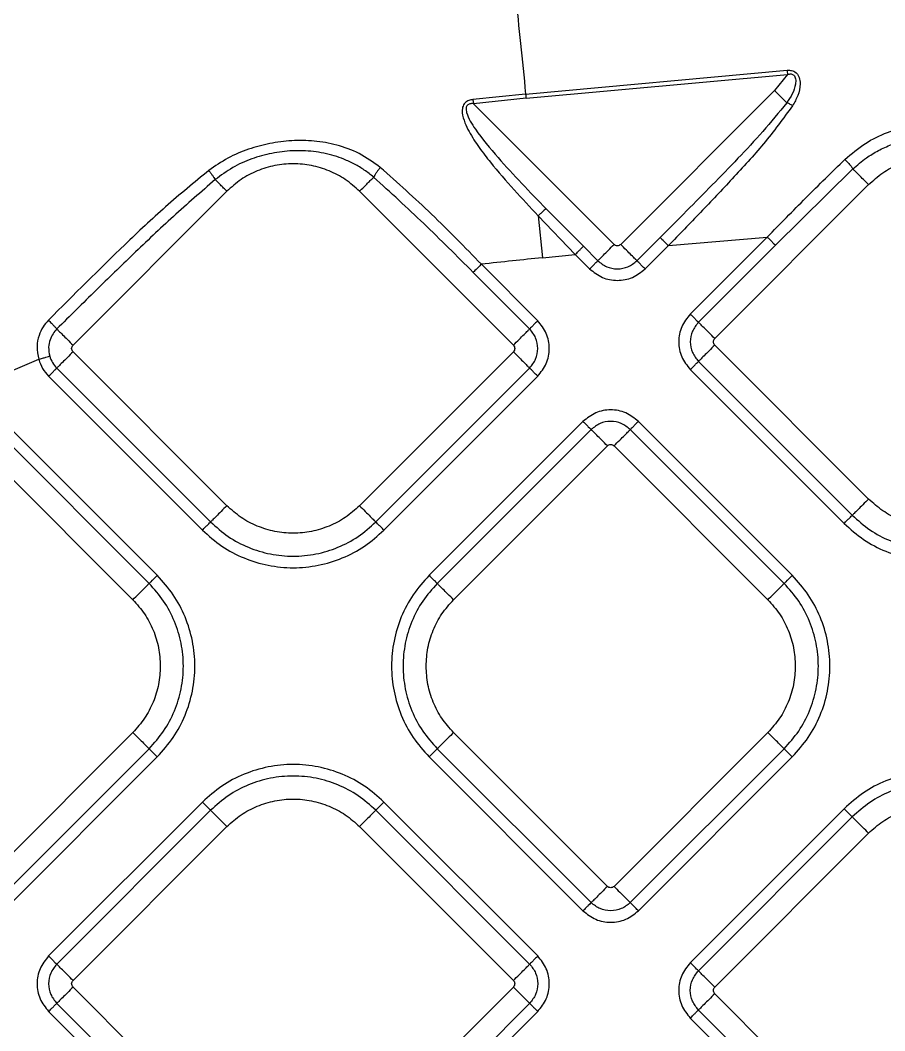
# Model space of a CAD drawing. Extents: x 939 to 1039, y 781 to 934.
# Drawn here: x 984.002 to 987.704, y 854.829 to 859.155 of the extents above; entities that cross this region are included whole.
import ezdxf

# ---------------------------------------------------------------- set-up
doc = ezdxf.new("R2010")
doc.units = 0
doc.header["$MEASUREMENT"] = 0
doc.layers.add('1', color=4, linetype='Continuous')

# ---------------------------------------------------------------- blocks, each defined once
blk = doc.blocks.new('Envoy')
at = {"layer": '1', "color": 3, "linetype": 'Continuous', "lineweight": 25}
for p, q in [((47.5126, 59.6644), (48.6322, 59.7659)), ((47.5144, 59.6468), (48.6336, 59.7484)), ((48.6336, 59.7484), (48.5784, 59.6794)), ((47.5126, 59.6644), (47.2869, 59.6406)), ((48.5784, 59.6794), (47.9196, 59.0206)), ((47.2869, 59.6406), (47.2888, 59.623)), ((47.5144, 59.6468), (47.2888, 59.623)), ((47.2888, 59.623), (47.8913, 59.0206)), ((48.5824, 59.0174), (48.9141, 59.3437)), ((48.3223, 58.6178), (48.9811, 59.2767)), ((46.2331, 59.2482), (45.5742, 58.5893)), ((46.8012, 59.2482), (47.46, 58.5893)), ((47.566, 59.1429), (47.5844, 58.9634)), ((47.7251, 58.9776), (47.566, 59.1429)), ((47.601, 59.1729), (47.7599, 59.0125)), ((48.1237, 59.0156), (48.5475, 59.0522)), ((48.5475, 59.0522), (48.2177, 58.7225)), ((47.7599, 59.0125), (47.8216, 58.9508)), ((47.9893, 58.9508), (48.0889, 59.0504)), ((48.0242, 58.916), (48.1237, 59.0156)), ((48.5824, 59.0174), (48.2526, 58.6876)), ((47.5844, 58.9634), (47.7251, 58.9776)), ((47.7251, 58.9776), (47.7867, 58.916)), ((47.5646, 58.6939), (47.3229, 58.9357)), ((47.5298, 58.6591), (47.288, 58.9008)), ((48.9811, 57.9307), (48.3223, 58.5896)), ((46.2331, 57.9022), (45.5742, 58.5611)), ((47.46, 58.5611), (46.8012, 57.9022)), ((45.5045, 58.4913), (46.1634, 57.8325)), ((46.8709, 57.8325), (47.5298, 58.4913)), ((48.2526, 58.5198), (48.9114, 57.861)), ((45.4697, 58.4565), (46.1285, 57.7976)), ((46.9058, 57.7976), (47.5646, 58.4565)), ((48.2177, 58.485), (48.8765, 57.8262)), ((45.935, 57.6041), (45.2762, 58.2629)), ((47.7582, 58.2629), (47.0994, 57.6041)), ((48.6545, 57.6041), (47.9957, 58.2629)), ((45.9001, 57.5693), (45.2413, 58.2281)), ((47.793, 58.2281), (47.1342, 57.5692)), ((48.6196, 57.5692), (47.9608, 58.2281)), ((45.1716, 58.1584), (45.8304, 57.4995)), ((47.2039, 57.4995), (47.8628, 58.1583)), ((47.891, 58.1583), (48.5499, 57.4995)), ((45.8304, 56.9314), (45.1716, 56.2726)), ((47.8628, 56.2725), (47.2039, 56.9314)), ((48.5499, 56.9314), (47.891, 56.2725)), ((45.2413, 56.2028), (45.9001, 56.8617)), ((47.1342, 56.8616), (47.793, 56.2028)), ((47.9608, 56.2028), (48.6196, 56.8616)), ((45.2762, 56.168), (45.935, 56.8268)), ((47.0994, 56.8268), (47.7582, 56.168)), ((47.9957, 56.168), (48.6545, 56.8268)), ((46.1285, 56.6333), (45.4697, 55.9745)), ((47.5646, 55.9745), (46.9058, 56.6333)), ((46.1634, 56.5984), (45.5046, 55.9396)), ((47.5298, 55.9396), (46.871, 56.5984)), ((48.8765, 56.6048), (48.2177, 55.9459)), ((48.9114, 56.5699), (48.2525, 55.9111)), ((45.5743, 55.8698), (46.2331, 56.5287)), ((46.8012, 56.5287), (47.4601, 55.8698)), ((48.3222, 55.8413), (48.9811, 56.5002)), ((46.2331, 55.1827), (45.5743, 55.8416)), ((47.4601, 55.8416), (46.8012, 55.1827)), ((48.9811, 55.1542), (48.3222, 55.8131)), ((45.5046, 55.7718), (46.1634, 55.113)), ((46.871, 55.113), (47.5298, 55.7718)), ((45.4697, 55.737), (46.1285, 55.0782)), ((46.9058, 55.0782), (47.5646, 55.737)), ((48.2525, 55.7433), (48.9114, 55.0845)), ((48.2177, 55.7085), (48.8765, 55.0496))]:
    blk.add_line(p, q, dxfattribs=at)
for points, knots in [([(41.3248, 55.6692), (41.3628, 55.8208), (41.4407, 56.1321), (41.5671, 56.6093), (41.7209, 57.1032), (41.8923, 57.5473), (42.0752, 57.9348), (42.2578, 58.2632), (42.4669, 58.5818), (42.7026, 58.8865), (42.964, 59.1735), (43.2494, 59.4394), (43.5559, 59.6818), (43.8805, 59.8992), (44.2193, 60.0909), (44.5689, 60.257), (44.9256, 60.3986), (45.2861, 60.5173), (45.6475, 60.6153), (46.0072, 60.6949), (46.363, 60.7591), (46.7133, 60.8106), (47.0541, 60.8523), (47.2782, 60.8754), (47.3875, 60.8867)], [0, 0, 0, 0, 0.053483, 0.109794, 0.16891, 0.230457, 0.27262, 0.315522, 0.359012, 0.402952, 0.447217, 0.491694, 0.536263, 0.580808, 0.625217, 0.669378, 0.71317, 0.75649, 0.799209, 0.84128, 0.882519, 0.922921, 0.962394, 1, 1, 1, 1]), ([(47.3875, 60.8867), (47.3899, 60.8638), (47.3945, 60.8182), (47.405, 60.7162), (47.4177, 60.5914), (47.4329, 60.443), (47.4502, 60.2739), (47.4695, 60.086), (47.4903, 59.883), (47.5052, 59.7372), (47.5126, 59.6644)], [0, 0, 0, 0, 0.1250032, 0.2500057, 0.3750051, 0.500004, 0.6250026, 0.7500024, 0.8750015, 1, 1, 1, 1]), ([(48.6336, 59.7484), (48.6364, 59.7491), (48.6415, 59.7503), (48.6491, 59.7505), (48.6558, 59.7488), (48.6617, 59.7447), (48.6663, 59.7379), (48.6699, 59.725), (48.6685, 59.6996), (48.6558, 59.6643), (48.6392, 59.6395), (48.6308, 59.627)], [0, 0, 0, 0, 0.052707, 0.098418, 0.139705, 0.18037, 0.232764, 0.295375, 0.436966, 0.715311, 1, 1, 1, 1]), ([(48.6322, 59.7659), (48.6387, 59.766), (48.6487, 59.7662), (48.6617, 59.7618), (48.6711, 59.7558), (48.679, 59.7466), (48.6866, 59.7309), (48.6903, 59.7002), (48.6806, 59.658), (48.6639, 59.6286), (48.6559, 59.6145)], [0, 0, 0, 0, 0.096751, 0.148457, 0.20459, 0.267043, 0.33543, 0.478608, 0.750769, 1, 1, 1, 1]), ([(48.6322, 59.7659), (48.6325, 59.7631), (48.6329, 59.7574), (48.6334, 59.7514), (48.6336, 59.7484)], [0, 0, 0, 0, 0.4999931, 1, 1, 1, 1]), ([(47.5126, 59.6644), (47.5129, 59.6615), (47.5135, 59.6558), (47.5141, 59.6498), (47.5144, 59.6468)], [0, 0, 0, 0, 0.500009, 1, 1, 1, 1]), ([(48.6308, 59.627), (48.6273, 59.6305), (48.6202, 59.6375), (48.6073, 59.6505), (48.5932, 59.6646), (48.5833, 59.6745), (48.5784, 59.6794)], [0, 0, 0, 0, 0.249988, 0.499997, 0.750006, 1, 1, 1, 1]), ([(47.2869, 59.6406), (47.281, 59.6396), (47.272, 59.6381), (47.2608, 59.6327), (47.2529, 59.6265), (47.2465, 59.6179), (47.241, 59.6038), (47.2403, 59.5772), (47.2512, 59.5421), (47.2756, 59.492), (47.3127, 59.4355), (47.3767, 59.352), (47.4612, 59.2548), (47.5315, 59.1798), (47.566, 59.1429)], [0, 0, 0, 0, 0.027432, 0.041908, 0.057397, 0.074312, 0.09261, 0.130296, 0.20186, 0.26938, 0.398338, 0.523108, 0.765313, 1, 1, 1, 1]), ([(47.2888, 59.623), (47.2836, 59.6233), (47.2764, 59.6236), (47.2678, 59.6206), (47.2626, 59.617), (47.2589, 59.6115), (47.2564, 59.6004), (47.2634, 59.565), (47.3101, 59.4926), (47.4234, 59.355), (47.5306, 59.2451), (47.601, 59.1729)], [0, 0, 0, 0, 0.025353, 0.035598, 0.04495, 0.056447, 0.069281, 0.102924, 0.237723, 0.49901, 1, 1, 1, 1]), ([(48.6308, 59.627), (48.5971, 59.5856), (48.5305, 59.504), (48.4214, 59.3886), (48.3123, 59.2756), (48.2011, 59.1629), (48.1267, 59.0883), (48.0889, 59.0504)], [0, 0, 0, 0, 0.203306, 0.401453, 0.601756, 0.797789, 1, 1, 1, 1]), ([(48.6559, 59.6145), (48.6155, 59.5594), (48.536, 59.451), (48.3985, 59.3024), (48.2619, 59.1576), (48.1697, 59.0628), (48.1237, 59.0156)], [0, 0, 0, 0, 0.2585769, 0.5085272, 0.7551054, 1, 1, 1, 1]), ([(48.6559, 59.6145), (48.6514, 59.6171), (48.6423, 59.6224), (48.6346, 59.6254), (48.6308, 59.627)], [0, 0, 0, 0, 0.499998, 1, 1, 1, 1]), ([(48.88, 59.3848), (48.9083, 59.4088), (48.9633, 59.4556), (49.0598, 59.502), (49.1589, 59.5302), (49.2604, 59.5402), (49.3627, 59.5327), (49.4641, 59.506), (49.5643, 59.4592), (49.6214, 59.4104), (49.6509, 59.3851)], [0, 0, 0, 0, 0.1309929, 0.2549908, 0.3749959, 0.4934705, 0.6126385, 0.7347672, 0.8626992, 1, 1, 1, 1]), ([(46.8902, 59.3502), (46.8607, 59.3715), (46.8036, 59.4127), (46.7056, 59.4481), (46.608, 59.4654), (46.5113, 59.4666), (46.4166, 59.4546), (46.3246, 59.4298), (46.2352, 59.3925), (46.1823, 59.3556), (46.1555, 59.3368)], [0, 0, 0, 0, 0.139308, 0.26955, 0.394135, 0.515331, 0.634878, 0.754405, 0.875495, 1, 1, 1, 1]), ([(48.9141, 59.3437), (48.9328, 59.36), (48.9666, 59.3895), (49.023, 59.4234), (49.0889, 59.4535), (49.169, 59.476), (49.2609, 59.4851), (49.354, 59.4783), (49.4337, 59.4577), (49.4992, 59.4295), (49.5426, 59.4044), (49.5758, 59.3807), (49.5985, 59.3623), (49.6115, 59.3501), (49.6173, 59.3447)], [0, 0, 0, 0, 0.096136, 0.174013, 0.254284, 0.376574, 0.494204, 0.61043, 0.736487, 0.810995, 0.886705, 0.930685, 0.969293, 1, 1, 1, 1]), ([(46.8616, 59.3085), (46.8485, 59.3191), (46.8227, 59.3397), (46.7798, 59.3651), (46.7366, 59.3852), (46.6782, 59.4055), (46.6043, 59.4205), (46.5141, 59.4234), (46.4249, 59.4127), (46.3388, 59.3885), (46.256, 59.3518), (46.2077, 59.316), (46.1833, 59.2979)], [0, 0, 0, 0, 0.069105, 0.135883, 0.204479, 0.264507, 0.389022, 0.511454, 0.632269, 0.754155, 0.876082, 1, 1, 1, 1]), ([(46.8012, 59.2482), (46.7816, 59.2657), (46.7423, 59.3008), (46.6717, 59.3375), (46.5961, 59.3607), (46.5171, 59.3684), (46.4382, 59.3607), (46.3626, 59.3375), (46.292, 59.3008), (46.2527, 59.2657), (46.2331, 59.2482)], [0, 0, 0, 0, 0.125, 0.25, 0.375, 0.5, 0.625, 0.75, 0.875, 1, 1, 1, 1]), ([(48.5475, 59.0522), (48.6024, 59.1084), (48.7122, 59.2208), (48.8241, 59.3302), (48.88, 59.3848)], [0, 0, 0, 0, 0.500224, 1, 1, 1, 1]), ([(48.88, 59.3848), (48.8839, 59.3807), (48.8918, 59.3723), (48.9022, 59.3602), (48.9104, 59.3499), (48.9129, 59.3458), (48.9141, 59.3437)], [0, 0, 0, 0, 0.250004, 0.500003, 0.750004, 1, 1, 1, 1]), ([(48.9811, 59.2767), (49.0008, 59.2942), (49.0401, 59.3293), (49.1106, 59.366), (49.1863, 59.3892), (49.2652, 59.3969), (49.3441, 59.3892), (49.4198, 59.366), (49.4903, 59.3293), (49.5296, 59.2942), (49.5492, 59.2767)], [0, 0, 0, 0, 0.125, 0.25, 0.375, 0.5, 0.625, 0.75, 0.875, 1, 1, 1, 1]), ([(46.1555, 59.3368), (46.0934, 59.2858), (45.9702, 59.1844), (45.7423, 58.9699), (45.5775, 58.8051), (45.4691, 58.6966)], [0, 0, 0, 0, 0.257779, 0.511689, 1, 1, 1, 1]), ([(46.1555, 59.3368), (46.1581, 59.3335), (46.1635, 59.3269), (46.1712, 59.3165), (46.1781, 59.3065), (46.1816, 59.3008), (46.1833, 59.2979)], [0, 0, 0, 0, 0.250001, 0.499988, 0.749996, 1, 1, 1, 1]), ([(46.8902, 59.3502), (46.8871, 59.3464), (46.8809, 59.3389), (46.8725, 59.3274), (46.8656, 59.3167), (46.8629, 59.3113), (46.8616, 59.3085)], [0, 0, 0, 0, 0.249989, 0.50001, 0.750009, 1, 1, 1, 1]), ([(47.3229, 58.9357), (47.2525, 59.0081), (47.1123, 59.1522), (46.9641, 59.2844), (46.8902, 59.3502)], [0, 0, 0, 0, 0.5021588, 1, 1, 1, 1]), ([(48.9811, 59.2767), (48.9738, 59.284), (48.9591, 59.2987), (48.9393, 59.3185), (48.923, 59.3348), (48.9171, 59.3407), (48.9141, 59.3437)], [0, 0, 0, 0, 0.249993, 0.499997, 0.749991, 1, 1, 1, 1]), ([(46.1833, 59.2979), (46.1231, 59.2458), (46.0035, 59.142), (45.835, 58.9821), (45.6691, 58.8211), (45.5608, 58.7139), (45.505, 58.6586)], [0, 0, 0, 0, 0.25674, 0.510454, 0.747503, 1, 1, 1, 1]), ([(46.2331, 59.2482), (46.2285, 59.2528), (46.2193, 59.262), (46.206, 59.2752), (46.1937, 59.2876), (46.1868, 59.2945), (46.1833, 59.2979)], [0, 0, 0, 0, 0.249995, 0.499997, 0.749988, 1, 1, 1, 1]), ([(46.8012, 59.2482), (46.8072, 59.2542), (46.8193, 59.2663), (46.8362, 59.2831), (46.851, 59.298), (46.8581, 59.305), (46.8616, 59.3085)], [0, 0, 0, 0, 0.249999, 0.499998, 0.749995, 1, 1, 1, 1]), ([(47.288, 58.9008), (47.2179, 58.9711), (47.0786, 59.1107), (46.9336, 59.2429), (46.8616, 59.3085)], [0, 0, 0, 0, 0.503338, 1, 1, 1, 1]), ([(47.601, 59.1729), (47.5995, 59.172), (47.5966, 59.1702), (47.5881, 59.1632), (47.5777, 59.1539), (47.5699, 59.1466), (47.566, 59.1429)], [0, 0, 0, 0, 0.249983, 0.500006, 0.749999, 1, 1, 1, 1]), ([(48.5475, 59.0522), (48.5516, 59.0481), (48.5599, 59.0398), (48.5707, 59.029), (48.579, 59.0207), (48.5813, 59.0185), (48.5824, 59.0174)], [0, 0, 0, 0, 0.250004, 0.500005, 0.749999, 1, 1, 1, 1]), ([(47.7251, 58.9776), (47.7292, 58.9818), (47.7375, 58.99), (47.7483, 59.0009), (47.7566, 59.0092), (47.7588, 59.0114), (47.7599, 59.0125)], [0, 0, 0, 0, 0.250004, 0.500004, 0.749999, 1, 1, 1, 1]), ([(47.8216, 58.9508), (47.8238, 58.9531), (47.8282, 58.9575), (47.8448, 58.9741), (47.8664, 58.9957), (47.883, 59.0123), (47.8913, 59.0206)], [0, 0, 0, 0, 0.25001, 0.500005, 0.749996, 1, 1, 1, 1]), ([(47.9196, 59.0206), (47.9175, 59.0189), (47.9133, 59.0157), (47.9054, 59.0142), (47.8975, 59.0157), (47.8933, 59.0189), (47.8913, 59.0206)], [0, 0, 0, 0, 0.250237, 0.5, 0.749767, 1, 1, 1, 1]), ([(47.9893, 58.9508), (47.9871, 58.9531), (47.9826, 58.9575), (47.966, 58.9741), (47.9444, 58.9957), (47.9278, 59.0123), (47.9196, 59.0206)], [0, 0, 0, 0, 0.25001, 0.500005, 0.749997, 1, 1, 1, 1]), ([(48.0889, 59.0504), (48.09, 59.0493), (48.0922, 59.0471), (48.1005, 59.0388), (48.1113, 59.028), (48.1196, 59.0197), (48.1237, 59.0156)], [0, 0, 0, 0, 0.249999, 0.499999, 0.749997, 1, 1, 1, 1]), ([(47.3229, 58.9357), (47.3187, 58.9315), (47.3105, 58.9233), (47.2996, 58.9124), (47.2913, 58.9041), (47.2891, 58.9019), (47.288, 58.9008)], [0, 0, 0, 0, 0.250001, 0.500001, 0.75, 1, 1, 1, 1]), ([(47.5844, 58.9634), (47.5416, 58.959), (47.4544, 58.9501), (47.3673, 58.9405), (47.3229, 58.9357)], [0, 0, 0, 0, 0.490479, 1, 1, 1, 1]), ([(47.7867, 58.916), (47.7908, 58.9201), (47.7991, 58.9284), (47.8099, 58.9392), (47.8182, 58.9475), (47.8204, 58.9497), (47.8216, 58.9508)], [0, 0, 0, 0, 0.250007, 0.5, 0.750003, 1, 1, 1, 1]), ([(47.8216, 58.9508), (47.8338, 58.9412), (47.8584, 58.9218), (47.9054, 58.9132), (47.9525, 58.9218), (47.977, 58.9412), (47.9893, 58.9508)], [0, 0, 0, 0, 0.24986, 0.499986, 0.750125, 1, 1, 1, 1]), ([(48.0242, 58.916), (48.02, 58.9201), (48.0117, 58.9284), (48.0009, 58.9392), (47.9926, 58.9475), (47.9904, 58.9497), (47.9893, 58.9508)], [0, 0, 0, 0, 0.250007, 0.5, 0.750003, 1, 1, 1, 1]), ([(47.7867, 58.916), (47.804, 58.9023), (47.8388, 58.8748), (47.9054, 58.8628), (47.9721, 58.8748), (48.0068, 58.9023), (48.0242, 58.916)], [0, 0, 0, 0, 0.2500661, 0.4999826, 0.7499295, 1, 1, 1, 1]), ([(48.2177, 58.7225), (48.204, 58.7051), (48.1766, 58.6704), (48.1645, 58.6037), (48.1765, 58.5371), (48.204, 58.5023), (48.2177, 58.485)], [0, 0, 0, 0, 0.2500657, 0.4999801, 0.749929, 1, 1, 1, 1]), ([(48.2177, 58.7225), (48.2219, 58.7183), (48.2301, 58.71), (48.2409, 58.6992), (48.2492, 58.6909), (48.2515, 58.6887), (48.2526, 58.6876)], [0, 0, 0, 0, 0.250001, 0.499999, 0.749999, 1, 1, 1, 1]), ([(45.4691, 58.6966), (45.4609, 58.6872), (45.4437, 58.6674), (45.4266, 58.6289), (45.4169, 58.5811), (45.4235, 58.5471), (45.4272, 58.5287)], [0, 0, 0, 0, 0.205889, 0.431834, 0.691589, 1, 1, 1, 1]), ([(45.4691, 58.6966), (45.4733, 58.6923), (45.4818, 58.6838), (45.4929, 58.6721), (45.5015, 58.6628), (45.5038, 58.66), (45.505, 58.6586)], [0, 0, 0, 0, 0.249995, 0.500002, 0.750012, 1, 1, 1, 1]), ([(47.5646, 58.6939), (47.5605, 58.6898), (47.5522, 58.6815), (47.5414, 58.6707), (47.5331, 58.6624), (47.5309, 58.6602), (47.5298, 58.6591)], [0, 0, 0, 0, 0.250012, 0.500006, 0.750003, 1, 1, 1, 1]), ([(47.5646, 58.4565), (47.5783, 58.4738), (47.6058, 58.5086), (47.6178, 58.5752), (47.6058, 58.6418), (47.5783, 58.6766), (47.5646, 58.6939)], [0, 0, 0, 0, 0.2500656, 0.4999802, 0.7499295, 1, 1, 1, 1]), ([(48.2526, 58.6876), (48.2429, 58.6753), (48.2235, 58.6508), (48.215, 58.6037), (48.2235, 58.5567), (48.2429, 58.5321), (48.2526, 58.5198)], [0, 0, 0, 0, 0.2498652, 0.4999881, 0.7501229, 1, 1, 1, 1]), ([(48.3223, 58.6178), (48.314, 58.6261), (48.2974, 58.6427), (48.2758, 58.6643), (48.2592, 58.6809), (48.2548, 58.6854), (48.2526, 58.6876)], [0, 0, 0, 0, 0.2499975, 0.4999953, 0.7499898, 1, 1, 1, 1]), ([(45.505, 58.6586), (45.4992, 58.6521), (45.487, 58.6384), (45.4747, 58.6117), (45.4675, 58.5786), (45.4721, 58.5551), (45.4745, 58.5424)], [0, 0, 0, 0, 0.2066426, 0.4350788, 0.6946949, 1, 1, 1, 1]), ([(45.505, 58.6586), (45.5074, 58.6562), (45.5122, 58.6514), (45.5287, 58.6349), (45.55, 58.6136), (45.5662, 58.5974), (45.5742, 58.5893)], [0, 0, 0, 0, 0.249994, 0.500005, 0.749999, 1, 1, 1, 1]), ([(47.46, 58.5893), (47.4683, 58.5976), (47.4849, 58.6142), (47.5065, 58.6358), (47.5231, 58.6524), (47.5276, 58.6568), (47.5298, 58.6591)], [0, 0, 0, 0, 0.250004, 0.4999997, 0.7499906, 1, 1, 1, 1]), ([(47.5298, 58.4913), (47.5394, 58.5036), (47.5588, 58.5281), (47.5674, 58.5752), (47.5588, 58.6223), (47.5394, 58.6468), (47.5298, 58.6591)], [0, 0, 0, 0, 0.249865, 0.499988, 0.750123, 1, 1, 1, 1]), ([(45.5742, 58.5611), (45.5726, 58.5631), (45.5694, 58.5673), (45.5679, 58.5752), (45.5694, 58.5831), (45.5726, 58.5873), (45.5742, 58.5893)], [0, 0, 0, 0, 0.25024, 0.499997, 0.749792, 1, 1, 1, 1]), ([(47.46, 58.5893), (47.4617, 58.5873), (47.4649, 58.5831), (47.4664, 58.5752), (47.4649, 58.5673), (47.4617, 58.5631), (47.46, 58.5611)], [0, 0, 0, 0, 0.250208, 0.500003, 0.74976, 1, 1, 1, 1]), ([(48.3223, 58.5896), (48.314, 58.5813), (48.2974, 58.5647), (48.2758, 58.5431), (48.2592, 58.5265), (48.2548, 58.5221), (48.2526, 58.5198)], [0, 0, 0, 0, 0.250003, 0.5, 0.74999, 1, 1, 1, 1]), ([(48.3223, 58.5896), (48.3206, 58.5916), (48.3174, 58.5958), (48.3159, 58.6037), (48.3174, 58.6116), (48.3206, 58.6158), (48.3223, 58.6178)], [0, 0, 0, 0, 0.250208, 0.500003, 0.74976, 1, 1, 1, 1]), ([(45.4272, 58.5287), (45.4328, 58.5303), (45.444, 58.5336), (45.4587, 58.5378), (45.47, 58.5411), (45.473, 58.542), (45.4745, 58.5424)], [0, 0, 0, 0, 0.25, 0.500007, 0.75, 1, 1, 1, 1]), ([(45.4745, 58.5424), (45.4779, 58.5329), (45.4847, 58.514), (45.4979, 58.4989), (45.5045, 58.4913)], [0, 0, 0, 0, 0.502455, 1, 1, 1, 1]), ([(45.5742, 58.5611), (45.566, 58.5528), (45.5494, 58.5362), (45.5278, 58.5146), (45.5112, 58.498), (45.5067, 58.4935), (45.5045, 58.4913)], [0, 0, 0, 0, 0.249997, 0.499995, 0.74999, 1, 1, 1, 1]), ([(47.46, 58.5611), (47.4683, 58.5528), (47.4849, 58.5362), (47.5065, 58.5146), (47.5231, 58.498), (47.5276, 58.4935), (47.5298, 58.4913)], [0, 0, 0, 0, 0.249999, 0.499995, 0.74999, 1, 1, 1, 1]), ([(43.6602, 56.7548), (43.7042, 56.8587), (43.7902, 57.0614), (43.9488, 57.3445), (44.1284, 57.6021), (44.3333, 57.8347), (44.5651, 58.0442), (44.8254, 58.2304), (45.1136, 58.3956), (45.3211, 58.4837), (45.4272, 58.5287)], [0, 0, 0, 0, 0.130967, 0.255678, 0.376183, 0.495083, 0.615032, 0.738247, 0.866288, 1, 1, 1, 1]), ([(45.4272, 58.5287), (45.432, 58.5153), (45.4416, 58.4886), (45.4603, 58.4672), (45.4697, 58.4565)], [0, 0, 0, 0, 0.49945, 1, 1, 1, 1]), ([(45.4697, 58.4565), (45.4738, 58.4606), (45.4821, 58.4689), (45.4929, 58.4797), (45.5012, 58.488), (45.5034, 58.4902), (45.5045, 58.4913)], [0, 0, 0, 0, 0.250001, 0.499998, 0.749999, 1, 1, 1, 1]), ([(47.5646, 58.4565), (47.5605, 58.4606), (47.5522, 58.4689), (47.5414, 58.4797), (47.5331, 58.488), (47.5309, 58.4902), (47.5298, 58.4913)], [0, 0, 0, 0, 0.2500033, 0.4999999, 0.7499998, 1, 1, 1, 1]), ([(48.2177, 58.485), (48.2219, 58.4891), (48.2301, 58.4974), (48.2409, 58.5082), (48.2492, 58.5165), (48.2515, 58.5187), (48.2526, 58.5198)], [0, 0, 0, 0, 0.250009, 0.500005, 0.750002, 1, 1, 1, 1]), ([(47.9957, 58.2629), (47.9783, 58.2766), (47.9436, 58.3041), (47.8769, 58.3161), (47.8103, 58.3041), (47.7755, 58.2766), (47.7582, 58.2629)], [0, 0, 0, 0, 0.2500661, 0.4999826, 0.7499295, 1, 1, 1, 1]), ([(47.7582, 58.2629), (47.7623, 58.2588), (47.7706, 58.2505), (47.7814, 58.2397), (47.7897, 58.2314), (47.7919, 58.2292), (47.793, 58.2281)], [0, 0, 0, 0, 0.250007, 0.5, 0.750003, 1, 1, 1, 1]), ([(47.9608, 58.2281), (47.9485, 58.2377), (47.924, 58.2571), (47.8769, 58.2657), (47.8299, 58.2571), (47.8053, 58.2377), (47.793, 58.2281)], [0, 0, 0, 0, 0.24986, 0.499986, 0.750125, 1, 1, 1, 1]), ([(47.9957, 58.2629), (47.9915, 58.2588), (47.9832, 58.2505), (47.9724, 58.2397), (47.9641, 58.2314), (47.9619, 58.2292), (47.9608, 58.2281)], [0, 0, 0, 0, 0.250007, 0.5, 0.750003, 1, 1, 1, 1]), ([(47.8628, 58.1583), (47.8545, 58.1666), (47.8379, 58.1832), (47.8163, 58.2048), (47.7997, 58.2214), (47.7953, 58.2258), (47.793, 58.2281)], [0, 0, 0, 0, 0.250003, 0.499995, 0.74999, 1, 1, 1, 1]), ([(47.891, 58.1583), (47.8993, 58.1666), (47.9159, 58.1832), (47.9375, 58.2048), (47.9541, 58.2214), (47.9586, 58.2258), (47.9608, 58.2281)], [0, 0, 0, 0, 0.250004, 0.499995, 0.74999, 1, 1, 1, 1]), ([(47.8628, 58.1583), (47.8648, 58.16), (47.869, 58.1632), (47.8769, 58.1647), (47.8848, 58.1632), (47.889, 58.16), (47.891, 58.1583)], [0, 0, 0, 0, 0.250237, 0.5, 0.749767, 1, 1, 1, 1]), ([(48.9811, 57.9307), (48.9728, 57.9225), (48.9563, 57.9059), (48.9346, 57.8842), (48.918, 57.8676), (48.9136, 57.8632), (48.9114, 57.861)], [0, 0, 0, 0, 0.2499978, 0.4999949, 0.7499898, 1, 1, 1, 1]), ([(49.5492, 57.9307), (49.5296, 57.9132), (49.4903, 57.8781), (49.4198, 57.8414), (49.3441, 57.8182), (49.2652, 57.8105), (49.1863, 57.8182), (49.1106, 57.8414), (49.0401, 57.8781), (49.0008, 57.9132), (48.9811, 57.9307)], [0, 0, 0, 0, 0.125, 0.25, 0.375, 0.5, 0.625, 0.75, 0.875, 1, 1, 1, 1]), ([(46.2331, 57.9022), (46.2248, 57.8939), (46.2083, 57.8774), (46.1866, 57.8557), (46.17, 57.8391), (46.1656, 57.8347), (46.1634, 57.8325)], [0, 0, 0, 0, 0.249998, 0.499997, 0.749989, 1, 1, 1, 1]), ([(46.8012, 57.9022), (46.7816, 57.8847), (46.7423, 57.8496), (46.6717, 57.8129), (46.5961, 57.7897), (46.5171, 57.782), (46.4382, 57.7897), (46.3626, 57.8129), (46.292, 57.8496), (46.2527, 57.8847), (46.2331, 57.9022)], [0, 0, 0, 0, 0.125, 0.25, 0.375, 0.5, 0.625, 0.75, 0.875, 1, 1, 1, 1]), ([(46.8012, 57.9022), (46.8095, 57.8939), (46.826, 57.8774), (46.8477, 57.8557), (46.8643, 57.8391), (46.8687, 57.8347), (46.8709, 57.8325)], [0, 0, 0, 0, 0.249998, 0.499997, 0.749989, 1, 1, 1, 1]), ([(48.8765, 57.8262), (48.8807, 57.8303), (48.8889, 57.8386), (48.8998, 57.8494), (48.9081, 57.8577), (48.9103, 57.8599), (48.9114, 57.861)], [0, 0, 0, 0, 0.250004, 0.500003, 0.750004, 1, 1, 1, 1]), ([(48.9114, 57.861), (48.9359, 57.8392), (48.9848, 57.7955), (49.0726, 57.7497), (49.1669, 57.7209), (49.2652, 57.7113), (49.3635, 57.7209), (49.4577, 57.7497), (49.5456, 57.7955), (49.5945, 57.8392), (49.619, 57.861)], [0, 0, 0, 0, 0.125, 0.25, 0.375, 0.5, 0.625, 0.75, 0.875, 1, 1, 1, 1]), ([(46.1285, 57.7976), (46.1326, 57.8018), (46.1409, 57.8101), (46.1517, 57.8209), (46.16, 57.8292), (46.1623, 57.8314), (46.1634, 57.8325)], [0, 0, 0, 0, 0.250004, 0.499995, 0.749998, 1, 1, 1, 1]), ([(46.1285, 57.7976), (46.1554, 57.7737), (46.2091, 57.7257), (46.3056, 57.6754), (46.4092, 57.6437), (46.5171, 57.6331), (46.6251, 57.6437), (46.7287, 57.6754), (46.8251, 57.7257), (46.8789, 57.7737), (46.9058, 57.7976)], [0, 0, 0, 0, 0.125, 0.25, 0.375, 0.5, 0.625, 0.75, 0.875, 1, 1, 1, 1]), ([(46.1634, 57.8325), (46.1878, 57.8107), (46.2368, 57.767), (46.3246, 57.7212), (46.4189, 57.6924), (46.5171, 57.6828), (46.6154, 57.6924), (46.7097, 57.7212), (46.7975, 57.767), (46.8465, 57.8107), (46.8709, 57.8325)], [0, 0, 0, 0, 0.125, 0.25, 0.375, 0.5, 0.625, 0.75, 0.875, 1, 1, 1, 1]), ([(46.9058, 57.7976), (46.9017, 57.8018), (46.8934, 57.8101), (46.8826, 57.8209), (46.8743, 57.8292), (46.872, 57.8314), (46.8709, 57.8325)], [0, 0, 0, 0, 0.250006, 0.499997, 0.749999, 1, 1, 1, 1]), ([(48.8765, 57.8262), (48.9034, 57.8022), (48.9572, 57.7542), (49.0537, 57.7039), (49.1572, 57.6722), (49.2652, 57.6616), (49.3731, 57.6722), (49.4767, 57.7039), (49.5732, 57.7542), (49.6269, 57.8022), (49.6538, 57.8262)], [0, 0, 0, 0, 0.125, 0.25, 0.375, 0.5, 0.625, 0.75, 0.875, 1, 1, 1, 1]), ([(45.935, 57.6041), (45.9308, 57.6), (45.9226, 57.5917), (45.9117, 57.5809), (45.9034, 57.5726), (45.9012, 57.5704), (45.9001, 57.5693)], [0, 0, 0, 0, 0.250003, 0.5000043, 0.7499982, 1, 1, 1, 1]), ([(45.935, 56.8268), (45.959, 56.8537), (46.0069, 56.9075), (46.0572, 57.004), (46.0889, 57.1075), (46.0995, 57.2155), (46.0889, 57.3234), (46.0572, 57.427), (46.0069, 57.5235), (45.959, 57.5772), (45.935, 57.6041)], [0, 0, 0, 0, 0.125, 0.249999, 0.375, 0.499999, 0.625, 0.749999, 0.875, 1, 1, 1, 1]), ([(47.0994, 57.6041), (47.0754, 57.5772), (47.0274, 57.5234), (46.9771, 57.4269), (46.9454, 57.3234), (46.9349, 57.2154), (46.9454, 57.1075), (46.9771, 57.0039), (47.0274, 56.9074), (47.0754, 56.8537), (47.0994, 56.8268)], [0, 0, 0, 0, 0.125001, 0.250001, 0.375, 0.500001, 0.625, 0.750001, 0.875, 1, 1, 1, 1]), ([(47.0994, 57.6041), (47.1035, 57.5999), (47.1118, 57.5917), (47.1226, 57.5808), (47.1309, 57.5725), (47.1331, 57.5703), (47.1342, 57.5692)], [0, 0, 0, 0, 0.250012, 0.500001, 0.75, 1, 1, 1, 1]), ([(48.6545, 57.6041), (48.6503, 57.5999), (48.6421, 57.5917), (48.6312, 57.5808), (48.6229, 57.5725), (48.6207, 57.5703), (48.6196, 57.5692)], [0, 0, 0, 0, 0.250015, 0.500002, 0.750001, 1, 1, 1, 1]), ([(48.6545, 56.8268), (48.6785, 56.8537), (48.7264, 56.9074), (48.7767, 57.0039), (48.8084, 57.1075), (48.819, 57.2154), (48.8084, 57.3234), (48.7767, 57.4269), (48.7264, 57.5234), (48.6785, 57.5772), (48.6545, 57.6041)], [0, 0, 0, 0, 0.125, 0.249999, 0.375, 0.499999, 0.625, 0.75, 0.874999, 1, 1, 1, 1]), ([(45.8304, 57.4995), (45.8387, 57.5078), (45.8552, 57.5244), (45.8769, 57.546), (45.8935, 57.5626), (45.8979, 57.567), (45.9001, 57.5693)], [0, 0, 0, 0, 0.2499975, 0.4999953, 0.7499898, 1, 1, 1, 1]), ([(45.9001, 56.8617), (45.922, 56.8862), (45.9656, 56.9351), (46.0114, 57.0229), (46.0403, 57.1172), (46.0499, 57.2155), (46.0403, 57.3137), (46.0114, 57.408), (45.9656, 57.4958), (45.922, 57.5448), (45.9001, 57.5693)], [0, 0, 0, 0, 0.125, 0.25, 0.375, 0.499999, 0.625, 0.75, 0.875, 1, 1, 1, 1]), ([(47.1342, 57.5692), (47.1124, 57.5448), (47.0687, 57.4958), (47.0229, 57.408), (46.9941, 57.3137), (46.9845, 57.2154), (46.9941, 57.1172), (47.0229, 57.0229), (47.0687, 56.9351), (47.1124, 56.8861), (47.1342, 56.8616)], [0, 0, 0, 0, 0.125, 0.25, 0.375, 0.5, 0.625, 0.75, 0.875, 1, 1, 1, 1]), ([(47.2039, 57.4995), (47.1957, 57.5078), (47.1791, 57.5243), (47.1574, 57.546), (47.1408, 57.5626), (47.1364, 57.567), (47.1342, 57.5692)], [0, 0, 0, 0, 0.249998, 0.499996, 0.749991, 1, 1, 1, 1]), ([(48.5499, 57.4995), (48.5582, 57.5078), (48.5747, 57.5243), (48.5964, 57.546), (48.613, 57.5626), (48.6174, 57.567), (48.6196, 57.5692)], [0, 0, 0, 0, 0.249998, 0.499996, 0.749991, 1, 1, 1, 1]), ([(48.6196, 56.8616), (48.6414, 56.8861), (48.6851, 56.9351), (48.7309, 57.0229), (48.7597, 57.1172), (48.7694, 57.2154), (48.7597, 57.3137), (48.7309, 57.408), (48.6851, 57.4958), (48.6414, 57.5448), (48.6196, 57.5692)], [0, 0, 0, 0, 0.125, 0.25, 0.375, 0.5, 0.625, 0.75, 0.875, 1, 1, 1, 1]), ([(45.8304, 57.4995), (45.8479, 57.4799), (45.883, 57.4406), (45.9196, 57.3701), (45.9436, 57.2944), (45.9466, 57.2418), (45.9481, 57.2155)], [0, 0, 0, 0, 0.249999, 0.499997, 0.749999, 1, 1, 1, 1]), ([(47.0863, 57.2154), (47.0878, 57.2417), (47.0907, 57.2943), (47.1148, 57.37), (47.1513, 57.4406), (47.1864, 57.4799), (47.2039, 57.4995)], [0, 0, 0, 0, 0.250002, 0.499999, 0.749998, 1, 1, 1, 1]), ([(48.5499, 57.4995), (48.5674, 57.4799), (48.6025, 57.4406), (48.639, 57.37), (48.6631, 57.2943), (48.6661, 57.2417), (48.6675, 57.2154)], [0, 0, 0, 0, 0.250002, 0.500001, 0.749998, 1, 1, 1, 1]), ([(45.9481, 57.2155), (45.9466, 57.1892), (45.9436, 57.1366), (45.9196, 57.0609), (45.883, 56.9903), (45.8479, 56.9511), (45.8304, 56.9314)], [0, 0, 0, 0, 0.249999, 0.500001, 0.75, 1, 1, 1, 1]), ([(47.2039, 56.9314), (47.1864, 56.951), (47.1513, 56.9903), (47.1148, 57.0608), (47.0907, 57.1365), (47.0878, 57.1891), (47.0863, 57.2154)], [0, 0, 0, 0, 0.250002, 0.500001, 0.750002, 1, 1, 1, 1]), ([(48.6675, 57.2154), (48.6661, 57.1891), (48.6631, 57.1365), (48.639, 57.0608), (48.6025, 56.9903), (48.5674, 56.951), (48.5499, 56.9314)], [0, 0, 0, 0, 0.249998, 0.499999, 0.749998, 1, 1, 1, 1]), ([(45.8304, 56.9314), (45.8387, 56.9231), (45.8552, 56.9066), (45.8769, 56.8849), (45.8935, 56.8683), (45.8979, 56.8639), (45.9001, 56.8617)], [0, 0, 0, 0, 0.2499975, 0.4999953, 0.7499898, 1, 1, 1, 1]), ([(47.2039, 56.9314), (47.1957, 56.9231), (47.1791, 56.9065), (47.1574, 56.8849), (47.1408, 56.8683), (47.1364, 56.8639), (47.1342, 56.8616)], [0, 0, 0, 0, 0.249998, 0.499997, 0.749989, 1, 1, 1, 1]), ([(48.6196, 56.8616), (48.6174, 56.8639), (48.613, 56.8683), (48.5964, 56.8849), (48.5747, 56.9065), (48.5582, 56.9231), (48.5499, 56.9314)], [0, 0, 0, 0, 0.250011, 0.500003, 0.750002, 1, 1, 1, 1]), ([(45.935, 56.8268), (45.9308, 56.831), (45.9226, 56.8392), (45.9117, 56.8501), (45.9034, 56.8584), (45.9012, 56.8606), (45.9001, 56.8617)], [0, 0, 0, 0, 0.250003, 0.5000043, 0.7499982, 1, 1, 1, 1]), ([(47.0994, 56.8268), (47.1035, 56.8309), (47.1118, 56.8392), (47.1226, 56.85), (47.1309, 56.8583), (47.1331, 56.8605), (47.1342, 56.8616)], [0, 0, 0, 0, 0.250004, 0.499995, 0.749998, 1, 1, 1, 1]), ([(48.6196, 56.8616), (48.6207, 56.8605), (48.6229, 56.8583), (48.6312, 56.85), (48.6421, 56.8392), (48.6503, 56.8309), (48.6545, 56.8268)], [0, 0, 0, 0, 0.250001, 0.500004, 0.749994, 1, 1, 1, 1]), ([(46.9058, 56.6333), (46.8789, 56.6573), (46.8252, 56.7052), (46.7287, 56.7555), (46.6251, 56.7872), (46.5172, 56.7978), (46.4092, 56.7872), (46.3057, 56.7555), (46.2092, 56.7052), (46.1554, 56.6573), (46.1285, 56.6333)], [0, 0, 0, 0, 0.125, 0.25, 0.375, 0.5, 0.625, 0.75, 0.875, 1, 1, 1, 1]), ([(49.6538, 56.6048), (49.6269, 56.6287), (49.5731, 56.6767), (49.4767, 56.727), (49.3731, 56.7587), (49.2651, 56.7693), (49.1572, 56.7587), (49.0536, 56.727), (48.9571, 56.6767), (48.9034, 56.6287), (48.8765, 56.6048)], [0, 0, 0, 0, 0.125, 0.25, 0.375, 0.5, 0.625, 0.75, 0.875, 1, 1, 1, 1]), ([(46.871, 56.5984), (46.8465, 56.6202), (46.7976, 56.6639), (46.7097, 56.7097), (46.6155, 56.7385), (46.5172, 56.7481), (46.4189, 56.7385), (46.3246, 56.7097), (46.2368, 56.6639), (46.1879, 56.6202), (46.1634, 56.5984)], [0, 0, 0, 0, 0.125, 0.25, 0.375, 0.5, 0.625, 0.75, 0.875, 1, 1, 1, 1]), ([(49.6189, 56.5699), (49.5945, 56.5917), (49.5455, 56.6354), (49.4577, 56.6812), (49.3634, 56.71), (49.2651, 56.7196), (49.1669, 56.71), (49.0726, 56.6812), (48.9848, 56.6354), (48.9358, 56.5917), (48.9114, 56.5699)], [0, 0, 0, 0, 0.125, 0.25, 0.375, 0.5, 0.625, 0.75, 0.875, 1, 1, 1, 1]), ([(46.1285, 56.6333), (46.1327, 56.6291), (46.1409, 56.6208), (46.1518, 56.61), (46.1601, 56.6017), (46.1623, 56.5995), (46.1634, 56.5984)], [0, 0, 0, 0, 0.250005, 0.500006, 0.75, 1, 1, 1, 1]), ([(46.2331, 56.5287), (46.2528, 56.5462), (46.2921, 56.5813), (46.3626, 56.618), (46.4383, 56.6412), (46.5172, 56.6489), (46.5961, 56.6412), (46.6718, 56.618), (46.7423, 56.5813), (46.7816, 56.5462), (46.8012, 56.5287)], [0, 0, 0, 0, 0.125, 0.25, 0.375, 0.5, 0.625, 0.75, 0.875, 1, 1, 1, 1]), ([(46.871, 56.5984), (46.8721, 56.5995), (46.8743, 56.6017), (46.8826, 56.61), (46.8934, 56.6208), (46.9017, 56.6291), (46.9058, 56.6333)], [0, 0, 0, 0, 0.250002, 0.499996, 0.749997, 1, 1, 1, 1]), ([(46.2331, 56.5287), (46.2248, 56.537), (46.2083, 56.5535), (46.1866, 56.5752), (46.17, 56.5918), (46.1656, 56.5962), (46.1634, 56.5984)], [0, 0, 0, 0, 0.249997, 0.499995, 0.74999, 1, 1, 1, 1]), ([(46.871, 56.5984), (46.8688, 56.5962), (46.8643, 56.5918), (46.8477, 56.5752), (46.8261, 56.5535), (46.8095, 56.537), (46.8012, 56.5287)], [0, 0, 0, 0, 0.2500102, 0.5000047, 0.7500025, 1, 1, 1, 1]), ([(48.8765, 56.6048), (48.8806, 56.6006), (48.8889, 56.5923), (48.8997, 56.5815), (48.908, 56.5732), (48.9103, 56.571), (48.9114, 56.5699)], [0, 0, 0, 0, 0.250005, 0.499996, 0.749998, 1, 1, 1, 1]), ([(48.9811, 56.5002), (49.0007, 56.5177), (49.04, 56.5528), (49.1106, 56.5895), (49.1862, 56.6127), (49.2651, 56.6204), (49.3441, 56.6127), (49.4197, 56.5895), (49.4903, 56.5528), (49.5296, 56.5177), (49.5492, 56.5002)], [0, 0, 0, 0, 0.125001, 0.25, 0.375, 0.5, 0.625, 0.75, 0.874999, 1, 1, 1, 1]), ([(48.9811, 56.5002), (48.9728, 56.5084), (48.9563, 56.525), (48.9346, 56.5467), (48.918, 56.5633), (48.9136, 56.5677), (48.9114, 56.5699)], [0, 0, 0, 0, 0.250003, 0.5, 0.74999, 1, 1, 1, 1]), ([(47.8628, 56.2725), (47.8545, 56.2643), (47.8379, 56.2477), (47.8163, 56.2261), (47.7997, 56.2095), (47.7953, 56.205), (47.793, 56.2028)], [0, 0, 0, 0, 0.249998, 0.499995, 0.74999, 1, 1, 1, 1]), ([(47.891, 56.2725), (47.889, 56.2709), (47.8848, 56.2676), (47.8769, 56.2662), (47.869, 56.2676), (47.8648, 56.2709), (47.8628, 56.2725)], [0, 0, 0, 0, 0.250233, 0.5, 0.749763, 1, 1, 1, 1]), ([(47.891, 56.2725), (47.8993, 56.2643), (47.9159, 56.2477), (47.9375, 56.2261), (47.9541, 56.2095), (47.9586, 56.205), (47.9608, 56.2028)], [0, 0, 0, 0, 0.249998, 0.499995, 0.74999, 1, 1, 1, 1]), ([(47.793, 56.2028), (47.7919, 56.2017), (47.7897, 56.1995), (47.7814, 56.1912), (47.7706, 56.1804), (47.7623, 56.1721), (47.7582, 56.168)], [0, 0, 0, 0, 0.249997, 0.5, 0.749993, 1, 1, 1, 1]), ([(47.9608, 56.2028), (47.9485, 56.1931), (47.924, 56.1738), (47.8769, 56.1652), (47.8299, 56.1738), (47.8053, 56.1931), (47.793, 56.2028)], [0, 0, 0, 0, 0.24986, 0.499986, 0.750125, 1, 1, 1, 1]), ([(47.9957, 56.168), (47.9915, 56.1721), (47.9832, 56.1804), (47.9724, 56.1912), (47.9641, 56.1995), (47.9619, 56.2017), (47.9608, 56.2028)], [0, 0, 0, 0, 0.250007, 0.5, 0.750003, 1, 1, 1, 1]), ([(47.7582, 56.168), (47.7755, 56.1542), (47.8103, 56.1268), (47.8769, 56.1148), (47.9436, 56.1268), (47.9783, 56.1542), (47.9957, 56.168)], [0, 0, 0, 0, 0.2500705, 0.5000174, 0.7499339, 1, 1, 1, 1]), ([(45.4697, 55.9745), (45.456, 55.9571), (45.4286, 55.9224), (45.4165, 55.8557), (45.4285, 55.7891), (45.456, 55.7543), (45.4697, 55.737)], [0, 0, 0, 0, 0.250069, 0.499984, 0.749929, 1, 1, 1, 1]), ([(45.4697, 55.9745), (45.4739, 55.9703), (45.4821, 55.962), (45.4929, 55.9512), (45.5012, 55.9429), (45.5035, 55.9407), (45.5046, 55.9396)], [0, 0, 0, 0, 0.250012, 0.500006, 0.750003, 1, 1, 1, 1]), ([(45.5046, 55.9396), (45.4949, 55.9273), (45.4755, 55.9028), (45.467, 55.8557), (45.4755, 55.8087), (45.4949, 55.7841), (45.5046, 55.7718)], [0, 0, 0, 0, 0.249861, 0.499985, 0.750128, 1, 1, 1, 1]), ([(45.5743, 55.8698), (45.566, 55.8781), (45.5494, 55.8947), (45.5278, 55.9163), (45.5112, 55.9329), (45.5068, 55.9374), (45.5046, 55.9396)], [0, 0, 0, 0, 0.249999, 0.499996, 0.749989, 1, 1, 1, 1]), ([(47.4601, 55.8698), (47.4684, 55.8781), (47.4849, 55.8947), (47.5066, 55.9163), (47.5232, 55.9329), (47.5276, 55.9374), (47.5298, 55.9396)], [0, 0, 0, 0, 0.249998, 0.499997, 0.749989, 1, 1, 1, 1]), ([(47.5646, 55.9745), (47.5605, 55.9703), (47.5522, 55.962), (47.5414, 55.9512), (47.5331, 55.9429), (47.5309, 55.9407), (47.5298, 55.9396)], [0, 0, 0, 0, 0.25001, 0.500004, 0.750001, 1, 1, 1, 1]), ([(47.5298, 55.9396), (47.5395, 55.9273), (47.5588, 55.9028), (47.5674, 55.8557), (47.5588, 55.8087), (47.5395, 55.7841), (47.5298, 55.7718)], [0, 0, 0, 0, 0.249861, 0.499985, 0.750127, 1, 1, 1, 1]), ([(47.5646, 55.737), (47.5784, 55.7543), (47.6058, 55.7891), (47.6179, 55.8557), (47.6058, 55.9224), (47.5784, 55.9571), (47.5646, 55.9745)], [0, 0, 0, 0, 0.2500711, 0.5000158, 0.7499301, 1, 1, 1, 1]), ([(48.2177, 55.9459), (48.204, 55.9286), (48.1765, 55.8938), (48.1645, 55.8272), (48.1765, 55.7606), (48.204, 55.7258), (48.2177, 55.7085)], [0, 0, 0, 0, 0.250071, 0.500016, 0.74993, 1, 1, 1, 1]), ([(48.2525, 55.9111), (48.2514, 55.9122), (48.2492, 55.9144), (48.2409, 55.9227), (48.2301, 55.9335), (48.2218, 55.9418), (48.2177, 55.9459)], [0, 0, 0, 0, 0.250003, 0.500002, 0.749999, 1, 1, 1, 1]), ([(48.2525, 55.7433), (48.2429, 55.7556), (48.2235, 55.7801), (48.2149, 55.8272), (48.2235, 55.8743), (48.2429, 55.8988), (48.2525, 55.9111)], [0, 0, 0, 0, 0.249861, 0.499985, 0.750127, 1, 1, 1, 1]), ([(48.3222, 55.8413), (48.314, 55.8496), (48.2974, 55.8662), (48.2758, 55.8878), (48.2592, 55.9044), (48.2547, 55.9088), (48.2525, 55.9111)], [0, 0, 0, 0, 0.249999, 0.499996, 0.749991, 1, 1, 1, 1]), ([(45.5743, 55.8416), (45.5726, 55.8436), (45.5694, 55.8478), (45.5679, 55.8557), (45.5694, 55.8636), (45.5726, 55.8678), (45.5743, 55.8698)], [0, 0, 0, 0, 0.2502293, 0.4999816, 0.7497707, 1, 1, 1, 1]), ([(47.4601, 55.8698), (47.4617, 55.8678), (47.465, 55.8636), (47.4664, 55.8557), (47.465, 55.8478), (47.4617, 55.8436), (47.4601, 55.8416)], [0, 0, 0, 0, 0.250232, 0.500018, 0.749768, 1, 1, 1, 1]), ([(45.5743, 55.8416), (45.566, 55.8333), (45.5494, 55.8167), (45.5278, 55.7951), (45.5112, 55.7785), (45.5068, 55.7741), (45.5046, 55.7718)], [0, 0, 0, 0, 0.249998, 0.499995, 0.749991, 1, 1, 1, 1]), ([(47.4601, 55.8416), (47.4684, 55.8333), (47.4849, 55.8167), (47.5066, 55.7951), (47.5232, 55.7785), (47.5276, 55.7741), (47.5298, 55.7718)], [0, 0, 0, 0, 0.249998, 0.499996, 0.749991, 1, 1, 1, 1]), ([(48.3222, 55.8131), (48.314, 55.8048), (48.2974, 55.7882), (48.2758, 55.7666), (48.2592, 55.75), (48.2547, 55.7455), (48.2525, 55.7433)], [0, 0, 0, 0, 0.249999, 0.499997, 0.749989, 1, 1, 1, 1]), ([(48.3222, 55.8131), (48.3206, 55.8151), (48.3174, 55.8193), (48.3159, 55.8272), (48.3174, 55.8351), (48.3206, 55.8393), (48.3222, 55.8413)], [0, 0, 0, 0, 0.250232, 0.500018, 0.749768, 1, 1, 1, 1]), ([(45.4697, 55.737), (45.4739, 55.7411), (45.4821, 55.7494), (45.4929, 55.7602), (45.5012, 55.7685), (45.5035, 55.7707), (45.5046, 55.7718)], [0, 0, 0, 0, 0.250002, 0.499998, 0.749997, 1, 1, 1, 1]), ([(47.5298, 55.7718), (47.5309, 55.7707), (47.5331, 55.7685), (47.5414, 55.7602), (47.5522, 55.7494), (47.5605, 55.7411), (47.5646, 55.737)], [0, 0, 0, 0, 0.250005, 0.500004, 0.75, 1, 1, 1, 1]), ([(48.2177, 55.7085), (48.2218, 55.7126), (48.2301, 55.7209), (48.2409, 55.7317), (48.2492, 55.74), (48.2514, 55.7422), (48.2525, 55.7433)], [0, 0, 0, 0, 0.250011, 0.500006, 0.750003, 1, 1, 1, 1])]:
    blk.add_open_spline(points, degree=3, knots=knots, dxfattribs=at)

msp = doc.modelspace()

# ---------------------------------------------------------------- block references
at = {"layer": '1'}
msp.add_blockref('Envoy', (938.6538, 799.1744), dxfattribs=at)

doc.saveas('drawing.dxf')
